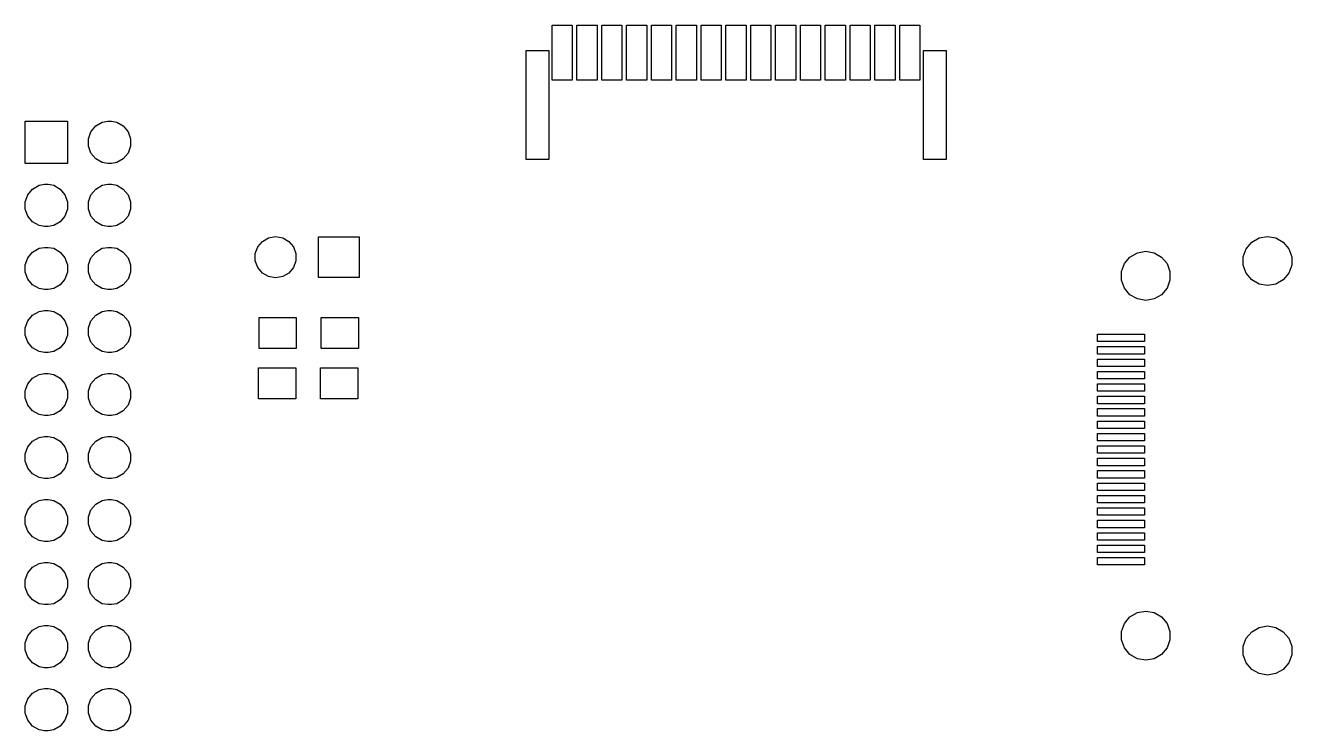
# Model space of a CAD drawing. Extents: x 101.4 to 152.4, y -96.3 to -38.7.
# Drawn here: x 101.4 to 152.4, y -67.1 to -38.7 of the extents above; entities that cross this region are included whole.
import ezdxf

# ---------------------------------------------------------------- set-up
doc = ezdxf.new("R2010")
doc.units = 0
doc.header["$MEASUREMENT"] = 0
doc.layers.add('BLACK', color=7, linetype='CONTINUOUS')

msp = doc.modelspace()

# ---------------------------------------------------------------- linework, layer by layer
at = {"layer": 'BLACK', "linetype": 'CONTINUOUS'}
for p, q in [((122.594, -40.8608), (122.594, -38.651)), ((122.594, -38.651), (123.406, -38.651)), ((123.406, -38.651), (123.406, -40.8608)), ((123.594, -40.8608), (123.594, -38.651)), ((123.594, -38.651), (124.406, -38.651)), ((124.406, -38.651), (124.406, -40.8608)), ((124.594, -40.8608), (124.594, -38.651)), ((124.594, -38.651), (125.406, -38.651)), ((125.406, -38.651), (125.406, -40.8608)), ((125.594, -40.8608), (125.594, -38.651)), ((125.594, -38.651), (126.406, -38.651)), ((126.406, -38.651), (126.406, -40.8608)), ((126.594, -40.8608), (126.594, -38.651)), ((126.594, -38.651), (127.406, -38.651)), ((127.406, -38.651), (127.406, -40.8608)), ((127.594, -40.8608), (127.594, -38.651)), ((127.594, -38.651), (128.406, -38.651)), ((128.406, -38.651), (128.406, -40.8608)), ((128.594, -40.8608), (128.594, -38.651)), ((128.594, -38.651), (129.406, -38.651)), ((129.406, -38.651), (129.406, -40.8608)), ((129.594, -40.8608), (129.594, -38.651)), ((129.594, -38.651), (130.406, -38.651)), ((130.406, -38.651), (130.406, -40.8608)), ((130.594, -40.8608), (130.594, -38.651)), ((130.594, -38.651), (131.406, -38.651)), ((131.406, -38.651), (131.406, -40.8608)), ((131.594, -40.8608), (131.594, -38.651)), ((131.594, -38.651), (132.406, -38.651)), ((132.406, -38.651), (132.406, -40.8608)), ((132.594, -40.8608), (132.594, -38.651)), ((132.594, -38.651), (133.406, -38.651)), ((133.406, -38.651), (133.406, -40.8608)), ((133.594, -40.8608), (133.594, -38.651)), ((133.594, -38.651), (134.406, -38.651)), ((134.406, -38.651), (134.406, -40.8608)), ((134.594, -40.8608), (134.594, -38.651)), ((134.594, -38.651), (135.406, -38.651)), ((135.406, -38.651), (135.406, -40.8608)), ((135.594, -40.8608), (135.594, -38.651)), ((135.594, -38.651), (136.406, -38.651)), ((136.406, -38.651), (136.406, -40.8608)), ((136.594, -40.8608), (136.594, -38.651)), ((136.594, -38.651), (137.406, -38.651)), ((137.406, -38.651), (137.406, -40.8608)), ((121.542, -44.0612), (121.542, -39.667)), ((121.542, -39.667), (122.456, -39.667)), ((122.456, -39.667), (122.456, -44.0612)), ((137.544, -44.0612), (137.544, -39.667)), ((137.544, -39.667), (138.458, -39.667)), ((138.458, -39.667), (138.458, -44.0612)), ((123.406, -40.8608), (122.594, -40.8608)), ((124.406, -40.8608), (123.594, -40.8608)), ((125.406, -40.8608), (124.594, -40.8608)), ((126.406, -40.8608), (125.594, -40.8608)), ((127.406, -40.8608), (126.594, -40.8608)), ((128.406, -40.8608), (127.594, -40.8608)), ((129.406, -40.8608), (128.594, -40.8608)), ((130.406, -40.8608), (129.594, -40.8608)), ((131.406, -40.8608), (130.594, -40.8608)), ((132.406, -40.8608), (131.594, -40.8608)), ((133.406, -40.8608), (132.594, -40.8608)), ((134.406, -40.8608), (133.594, -40.8608)), ((135.406, -40.8608), (134.594, -40.8608)), ((136.406, -40.8608), (135.594, -40.8608)), ((137.406, -40.8608), (136.594, -40.8608)), ((101.38, -44.22), (101.38, -42.52)), ((101.38, -42.52), (103.08, -42.52)), ((103.08, -42.52), (103.08, -44.22)), ((104.023, -42.9384), (104.215, -42.7088)), ((104.215, -42.7088), (104.475, -42.5589)), ((104.475, -42.5589), (104.696, -42.52)), ((104.696, -42.52), (104.844, -42.52)), ((104.844, -42.52), (105.065, -42.5589)), ((105.065, -42.5589), (105.325, -42.7088)), ((105.325, -42.7088), (105.517, -42.9384)), ((103.92, -43.2201), (104.023, -42.9384)), ((103.92, -43.5199), (103.92, -43.2201)), ((105.517, -42.9384), (105.62, -43.2201)), ((105.62, -43.2201), (105.62, -43.5199)), ((104.023, -43.8016), (103.92, -43.5199)), ((104.215, -44.0312), (104.023, -43.8016)), ((105.517, -43.8016), (105.325, -44.0312)), ((105.62, -43.5199), (105.517, -43.8016)), ((103.08, -44.22), (101.38, -44.22)), ((104.475, -44.1811), (104.215, -44.0312)), ((104.696, -44.22), (104.475, -44.1811)), ((104.844, -44.22), (104.696, -44.22)), ((105.065, -44.1811), (104.844, -44.22)), ((105.325, -44.0312), (105.065, -44.1811)), ((122.456, -44.0612), (121.542, -44.0612)), ((138.458, -44.0612), (137.544, -44.0612)), ((101.483, -45.4784), (101.675, -45.2488)), ((101.675, -45.2488), (101.935, -45.0989)), ((101.935, -45.0989), (102.156, -45.06)), ((102.156, -45.06), (102.304, -45.06)), ((102.304, -45.06), (102.525, -45.0989)), ((102.525, -45.0989), (102.785, -45.2488)), ((102.785, -45.2488), (102.977, -45.4784)), ((104.023, -45.4784), (104.215, -45.2488)), ((104.215, -45.2488), (104.475, -45.0989)), ((104.475, -45.0989), (104.696, -45.06)), ((104.696, -45.06), (104.844, -45.06)), ((104.844, -45.06), (105.065, -45.0989)), ((105.065, -45.0989), (105.325, -45.2488)), ((105.325, -45.2488), (105.517, -45.4784)), ((101.38, -45.7601), (101.483, -45.4784)), ((101.38, -46.0599), (101.38, -45.7601)), ((102.977, -45.4784), (103.08, -45.7601)), ((103.08, -45.7601), (103.08, -46.0599)), ((103.92, -45.7601), (104.023, -45.4784)), ((103.92, -46.0599), (103.92, -45.7601)), ((105.517, -45.4784), (105.62, -45.7601)), ((105.62, -45.7601), (105.62, -46.0599)), ((101.483, -46.3416), (101.38, -46.0599)), ((101.675, -46.5712), (101.483, -46.3416)), ((102.977, -46.3416), (102.785, -46.5712)), ((103.08, -46.0599), (102.977, -46.3416)), ((104.023, -46.3416), (103.92, -46.0599)), ((104.215, -46.5712), (104.023, -46.3416)), ((105.517, -46.3416), (105.325, -46.5712)), ((105.62, -46.0599), (105.517, -46.3416)), ((101.935, -46.7211), (101.675, -46.5712)), ((102.156, -46.76), (101.935, -46.7211)), ((102.304, -46.76), (102.156, -46.76)), ((102.525, -46.7211), (102.304, -46.76)), ((102.785, -46.5712), (102.525, -46.7211)), ((104.475, -46.7211), (104.215, -46.5712)), ((104.696, -46.76), (104.475, -46.7211)), ((104.844, -46.76), (104.696, -46.76)), ((105.065, -46.7211), (104.844, -46.76)), ((105.325, -46.5712), (105.065, -46.7211)), ((110.741, -47.5833), (110.926, -47.3625)), ((110.926, -47.3625), (111.176, -47.2183)), ((111.176, -47.2183), (111.46, -47.1683)), ((111.46, -47.1683), (111.744, -47.2183)), ((111.744, -47.2183), (111.994, -47.3625)), ((111.994, -47.3625), (112.179, -47.5833)), ((113.182, -48.8159), (113.182, -47.1809)), ((113.182, -47.1809), (114.817, -47.1809)), ((114.817, -47.1809), (114.817, -48.8159)), ((150.543, -47.655), (150.764, -47.3916)), ((150.764, -47.3916), (151.061, -47.2197)), ((151.061, -47.2197), (151.4, -47.16)), ((151.4, -47.16), (151.739, -47.2197)), ((151.739, -47.2197), (152.036, -47.3916)), ((152.036, -47.3916), (152.257, -47.655)), ((101.483, -48.0184), (101.675, -47.7888)), ((101.675, -47.7888), (101.935, -47.6389)), ((101.935, -47.6389), (102.156, -47.6)), ((102.156, -47.6), (102.304, -47.6)), ((102.304, -47.6), (102.525, -47.6389)), ((102.525, -47.6389), (102.785, -47.7888)), ((102.785, -47.7888), (102.977, -48.0184)), ((104.023, -48.0184), (104.215, -47.7888)), ((104.215, -47.7888), (104.475, -47.6389)), ((104.475, -47.6389), (104.696, -47.6)), ((104.696, -47.6), (104.844, -47.6)), ((104.844, -47.6), (105.065, -47.6389)), ((105.065, -47.6389), (105.325, -47.7888)), ((105.325, -47.7888), (105.517, -48.0184)), ((110.642, -47.8542), (110.741, -47.5833)), ((110.642, -48.1425), (110.642, -47.8542)), ((112.179, -47.5833), (112.277, -47.8542)), ((112.277, -47.8542), (112.277, -48.1425)), ((145.864, -47.9916), (146.161, -47.8197)), ((146.161, -47.8197), (146.5, -47.76)), ((146.5, -47.76), (146.839, -47.8197)), ((146.839, -47.8197), (147.136, -47.9916)), ((150.425, -47.9781), (150.543, -47.655)), ((152.257, -47.655), (152.375, -47.9781)), ((101.38, -48.3001), (101.483, -48.0184)), ((101.38, -48.5999), (101.38, -48.3001)), ((102.977, -48.0184), (103.08, -48.3001)), ((103.08, -48.3001), (103.08, -48.5999)), ((103.92, -48.3001), (104.023, -48.0184)), ((103.92, -48.5999), (103.92, -48.3001)), ((105.517, -48.0184), (105.62, -48.3001)), ((105.62, -48.3001), (105.62, -48.5999)), ((110.741, -48.4134), (110.642, -48.1425)), ((110.926, -48.6343), (110.741, -48.4134)), ((112.179, -48.4134), (111.994, -48.6343)), ((112.277, -48.1425), (112.179, -48.4134)), ((145.525, -48.5781), (145.643, -48.255)), ((145.643, -48.255), (145.864, -47.9916)), ((147.136, -47.9916), (147.357, -48.255)), ((147.357, -48.255), (147.475, -48.5781)), ((150.425, -48.3219), (150.425, -47.9781)), ((150.543, -48.645), (150.425, -48.3219)), ((152.375, -48.3219), (152.257, -48.645)), ((152.375, -47.9781), (152.375, -48.3219)), ((101.483, -48.8816), (101.38, -48.5999)), ((101.675, -49.1112), (101.483, -48.8816)), ((102.977, -48.8816), (102.785, -49.1112)), ((103.08, -48.5999), (102.977, -48.8816)), ((104.023, -48.8816), (103.92, -48.5999)), ((104.215, -49.1112), (104.023, -48.8816)), ((105.517, -48.8816), (105.325, -49.1112)), ((105.62, -48.5999), (105.517, -48.8816)), ((111.176, -48.7784), (110.926, -48.6343)), ((111.46, -48.8285), (111.176, -48.7784)), ((111.744, -48.7784), (111.46, -48.8285)), ((111.994, -48.6343), (111.744, -48.7784)), ((114.817, -48.8159), (113.182, -48.8159)), ((145.525, -48.9219), (145.525, -48.5781)), ((145.643, -49.245), (145.525, -48.9219)), ((147.475, -48.9219), (147.357, -49.245)), ((147.475, -48.5781), (147.475, -48.9219)), ((150.764, -48.9084), (150.543, -48.645)), ((151.061, -49.0803), (150.764, -48.9084)), ((152.036, -48.9084), (151.739, -49.0803)), ((152.257, -48.645), (152.036, -48.9084)), ((101.935, -49.2611), (101.675, -49.1112)), ((102.156, -49.3), (101.935, -49.2611)), ((102.304, -49.3), (102.156, -49.3)), ((102.525, -49.2611), (102.304, -49.3)), ((102.785, -49.1112), (102.525, -49.2611)), ((104.475, -49.2611), (104.215, -49.1112)), ((104.696, -49.3), (104.475, -49.2611)), ((104.844, -49.3), (104.696, -49.3)), ((105.065, -49.2611), (104.844, -49.3)), ((105.325, -49.1112), (105.065, -49.2611)), ((145.864, -49.5084), (145.643, -49.245)), ((147.357, -49.245), (147.136, -49.5084)), ((151.4, -49.14), (151.061, -49.0803)), ((151.739, -49.0803), (151.4, -49.14)), ((146.161, -49.6803), (145.864, -49.5084)), ((146.5, -49.74), (146.161, -49.6803)), ((146.839, -49.6803), (146.5, -49.74)), ((147.136, -49.5084), (146.839, -49.6803)), ((101.483, -50.5584), (101.675, -50.3288)), ((101.675, -50.3288), (101.935, -50.1789)), ((101.935, -50.1789), (102.156, -50.14)), ((102.156, -50.14), (102.304, -50.14)), ((102.304, -50.14), (102.525, -50.1789)), ((102.525, -50.1789), (102.785, -50.3288)), ((102.785, -50.3288), (102.977, -50.5584)), ((104.023, -50.5584), (104.215, -50.3288)), ((104.215, -50.3288), (104.475, -50.1789)), ((104.475, -50.1789), (104.696, -50.14)), ((104.696, -50.14), (104.844, -50.14)), ((104.844, -50.14), (105.065, -50.1789)), ((105.065, -50.1789), (105.325, -50.3288)), ((105.325, -50.3288), (105.517, -50.5584)), ((110.793, -51.6714), (110.793, -50.4214)), ((110.793, -50.4214), (112.293, -50.4214)), ((112.293, -50.4214), (112.293, -51.6714)), ((113.293, -51.6714), (113.293, -50.4214)), ((113.293, -50.4214), (114.793, -50.4214)), ((114.793, -50.4214), (114.793, -51.6714)), ((101.38, -50.8401), (101.483, -50.5584)), ((101.38, -51.1399), (101.38, -50.8401)), ((102.977, -50.5584), (103.08, -50.8401)), ((103.08, -50.8401), (103.08, -51.1399)), ((103.92, -50.8401), (104.023, -50.5584)), ((103.92, -51.1399), (103.92, -50.8401)), ((105.517, -50.5584), (105.62, -50.8401)), ((105.62, -50.8401), (105.62, -51.1399)), ((101.483, -51.4216), (101.38, -51.1399)), ((101.675, -51.6512), (101.483, -51.4216)), ((102.977, -51.4216), (102.785, -51.6512)), ((103.08, -51.1399), (102.977, -51.4216)), ((104.023, -51.4216), (103.92, -51.1399)), ((104.215, -51.6512), (104.023, -51.4216)), ((105.517, -51.4216), (105.325, -51.6512)), ((105.62, -51.1399), (105.517, -51.4216)), ((144.55, -51.4), (144.55, -51.1)), ((144.55, -51.1), (146.45, -51.1)), ((146.45, -51.4), (144.55, -51.4)), ((146.45, -51.1), (146.45, -51.4)), ((101.935, -51.8011), (101.675, -51.6512)), ((102.156, -51.84), (101.935, -51.8011)), ((102.304, -51.84), (102.156, -51.84)), ((102.525, -51.8011), (102.304, -51.84)), ((102.785, -51.6512), (102.525, -51.8011)), ((104.475, -51.8011), (104.215, -51.6512)), ((104.696, -51.84), (104.475, -51.8011)), ((104.844, -51.84), (104.696, -51.84)), ((105.065, -51.8011), (104.844, -51.84)), ((105.325, -51.6512), (105.065, -51.8011)), ((112.293, -51.6714), (110.793, -51.6714)), ((114.793, -51.6714), (113.293, -51.6714)), ((144.55, -51.9), (144.55, -51.6)), ((144.55, -51.6), (146.45, -51.6)), ((146.45, -51.9), (144.55, -51.9)), ((146.45, -51.6), (146.45, -51.9)), ((110.773, -53.7034), (110.773, -52.4534)), ((110.773, -52.4534), (112.273, -52.4534)), ((112.273, -52.4534), (112.273, -53.7034)), ((113.273, -53.7034), (113.273, -52.4534)), ((113.273, -52.4534), (114.773, -52.4534)), ((114.773, -52.4534), (114.773, -53.7034)), ((144.55, -52.4), (144.55, -52.1)), ((144.55, -52.1), (146.45, -52.1)), ((146.45, -52.4), (144.55, -52.4)), ((146.45, -52.1), (146.45, -52.4)), ((101.483, -53.0984), (101.675, -52.8688)), ((101.675, -52.8688), (101.935, -52.7189)), ((101.935, -52.7189), (102.156, -52.68)), ((102.156, -52.68), (102.304, -52.68)), ((102.304, -52.68), (102.525, -52.7189)), ((102.525, -52.7189), (102.785, -52.8688)), ((102.785, -52.8688), (102.977, -53.0984)), ((104.023, -53.0984), (104.215, -52.8688)), ((104.215, -52.8688), (104.475, -52.7189)), ((104.475, -52.7189), (104.696, -52.68)), ((104.696, -52.68), (104.844, -52.68)), ((104.844, -52.68), (105.065, -52.7189)), ((105.065, -52.7189), (105.325, -52.8688)), ((105.325, -52.8688), (105.517, -53.0984)), ((144.55, -52.9), (144.55, -52.6)), ((144.55, -52.6), (146.45, -52.6)), ((146.45, -52.9), (144.55, -52.9)), ((146.45, -52.6), (146.45, -52.9)), ((101.38, -53.3801), (101.483, -53.0984)), ((101.38, -53.6799), (101.38, -53.3801)), ((102.977, -53.0984), (103.08, -53.3801)), ((103.08, -53.3801), (103.08, -53.6799)), ((103.92, -53.3801), (104.023, -53.0984)), ((103.92, -53.6799), (103.92, -53.3801)), ((105.517, -53.0984), (105.62, -53.3801)), ((105.62, -53.3801), (105.62, -53.6799)), ((144.55, -53.4), (144.55, -53.1)), ((144.55, -53.1), (146.45, -53.1)), ((146.45, -53.4), (144.55, -53.4)), ((146.45, -53.1), (146.45, -53.4)), ((101.483, -53.9616), (101.38, -53.6799)), ((101.675, -54.1912), (101.483, -53.9616)), ((102.977, -53.9616), (102.785, -54.1912)), ((103.08, -53.6799), (102.977, -53.9616)), ((104.023, -53.9616), (103.92, -53.6799)), ((104.215, -54.1912), (104.023, -53.9616)), ((105.517, -53.9616), (105.325, -54.1912)), ((105.62, -53.6799), (105.517, -53.9616)), ((112.273, -53.7034), (110.773, -53.7034)), ((114.773, -53.7034), (113.273, -53.7034)), ((144.55, -53.9), (144.55, -53.6)), ((144.55, -53.6), (146.45, -53.6)), ((146.45, -53.9), (144.55, -53.9)), ((146.45, -53.6), (146.45, -53.9)), ((101.935, -54.3411), (101.675, -54.1912)), ((102.156, -54.38), (101.935, -54.3411)), ((102.304, -54.38), (102.156, -54.38)), ((102.525, -54.3411), (102.304, -54.38)), ((102.785, -54.1912), (102.525, -54.3411)), ((104.475, -54.3411), (104.215, -54.1912)), ((104.696, -54.38), (104.475, -54.3411)), ((104.844, -54.38), (104.696, -54.38)), ((105.065, -54.3411), (104.844, -54.38)), ((105.325, -54.1912), (105.065, -54.3411)), ((144.55, -54.4), (144.55, -54.1)), ((144.55, -54.1), (146.45, -54.1)), ((146.45, -54.4), (144.55, -54.4)), ((146.45, -54.1), (146.45, -54.4)), ((144.55, -54.9), (144.55, -54.6)), ((144.55, -54.6), (146.45, -54.6)), ((146.45, -54.9), (144.55, -54.9)), ((146.45, -54.6), (146.45, -54.9)), ((101.483, -55.6384), (101.675, -55.4088)), ((101.675, -55.4088), (101.935, -55.2589)), ((101.935, -55.2589), (102.156, -55.22)), ((102.156, -55.22), (102.304, -55.22)), ((102.304, -55.22), (102.525, -55.2589)), ((102.525, -55.2589), (102.785, -55.4088)), ((102.785, -55.4088), (102.977, -55.6384)), ((104.023, -55.6384), (104.215, -55.4088)), ((104.215, -55.4088), (104.475, -55.2589)), ((104.475, -55.2589), (104.696, -55.22)), ((104.696, -55.22), (104.844, -55.22)), ((104.844, -55.22), (105.065, -55.2589)), ((105.065, -55.2589), (105.325, -55.4088)), ((105.325, -55.4088), (105.517, -55.6384)), ((144.55, -55.4), (144.55, -55.1)), ((144.55, -55.1), (146.45, -55.1)), ((146.45, -55.4), (144.55, -55.4)), ((146.45, -55.1), (146.45, -55.4)), ((101.38, -55.9201), (101.483, -55.6384)), ((101.38, -56.2199), (101.38, -55.9201)), ((102.977, -55.6384), (103.08, -55.9201)), ((103.08, -55.9201), (103.08, -56.2199)), ((103.92, -55.9201), (104.023, -55.6384)), ((103.92, -56.2199), (103.92, -55.9201)), ((105.517, -55.6384), (105.62, -55.9201)), ((105.62, -55.9201), (105.62, -56.2199)), ((144.55, -55.9), (144.55, -55.6)), ((144.55, -55.6), (146.45, -55.6)), ((146.45, -55.9), (144.55, -55.9)), ((146.45, -55.6), (146.45, -55.9)), ((101.483, -56.5016), (101.38, -56.2199)), ((101.675, -56.7312), (101.483, -56.5016)), ((102.977, -56.5016), (102.785, -56.7312)), ((103.08, -56.2199), (102.977, -56.5016)), ((104.023, -56.5016), (103.92, -56.2199)), ((104.215, -56.7312), (104.023, -56.5016)), ((105.517, -56.5016), (105.325, -56.7312)), ((105.62, -56.2199), (105.517, -56.5016)), ((144.55, -56.4), (144.55, -56.1)), ((144.55, -56.1), (146.45, -56.1)), ((146.45, -56.4), (144.55, -56.4)), ((144.55, -56.9), (144.55, -56.6)), ((144.55, -56.6), (146.45, -56.6)), ((146.45, -56.1), (146.45, -56.4)), ((146.45, -56.6), (146.45, -56.9)), ((101.935, -56.8811), (101.675, -56.7312)), ((102.156, -56.92), (101.935, -56.8811)), ((102.304, -56.92), (102.156, -56.92)), ((102.525, -56.8811), (102.304, -56.92)), ((102.785, -56.7312), (102.525, -56.8811)), ((104.475, -56.8811), (104.215, -56.7312)), ((104.696, -56.92), (104.475, -56.8811)), ((104.844, -56.92), (104.696, -56.92)), ((105.065, -56.8811), (104.844, -56.92)), ((105.325, -56.7312), (105.065, -56.8811)), ((146.45, -56.9), (144.55, -56.9)), ((144.55, -57.4), (144.55, -57.1)), ((144.55, -57.1), (146.45, -57.1)), ((146.45, -57.1), (146.45, -57.4)), ((146.45, -57.4), (144.55, -57.4)), ((144.55, -57.9), (144.55, -57.6)), ((144.55, -57.6), (146.45, -57.6)), ((146.45, -57.6), (146.45, -57.9)), ((101.483, -58.1784), (101.675, -57.9488)), ((101.675, -57.9488), (101.935, -57.7989)), ((101.935, -57.7989), (102.156, -57.76)), ((102.156, -57.76), (102.304, -57.76)), ((102.304, -57.76), (102.525, -57.7989)), ((102.525, -57.7989), (102.785, -57.9488)), ((102.785, -57.9488), (102.977, -58.1784)), ((104.023, -58.1784), (104.215, -57.9488)), ((104.215, -57.9488), (104.475, -57.7989)), ((104.475, -57.7989), (104.696, -57.76)), ((104.696, -57.76), (104.844, -57.76)), ((104.844, -57.76), (105.065, -57.7989)), ((105.065, -57.7989), (105.325, -57.9488)), ((105.325, -57.9488), (105.517, -58.1784)), ((146.45, -57.9), (144.55, -57.9)), ((144.55, -58.4), (144.55, -58.1)), ((144.55, -58.1), (146.45, -58.1)), ((146.45, -58.1), (146.45, -58.4)), ((101.38, -58.4601), (101.483, -58.1784)), ((101.38, -58.7599), (101.38, -58.4601)), ((102.977, -58.1784), (103.08, -58.4601)), ((103.08, -58.4601), (103.08, -58.7599)), ((103.92, -58.4601), (104.023, -58.1784)), ((103.92, -58.7599), (103.92, -58.4601)), ((105.517, -58.1784), (105.62, -58.4601)), ((105.62, -58.4601), (105.62, -58.7599)), ((146.45, -58.4), (144.55, -58.4)), ((144.55, -58.9), (144.55, -58.6)), ((144.55, -58.6), (146.45, -58.6)), ((146.45, -58.6), (146.45, -58.9)), ((101.483, -59.0416), (101.38, -58.7599)), ((101.675, -59.2712), (101.483, -59.0416)), ((102.977, -59.0416), (102.785, -59.2712)), ((103.08, -58.7599), (102.977, -59.0416)), ((104.023, -59.0416), (103.92, -58.7599)), ((104.215, -59.2712), (104.023, -59.0416)), ((105.517, -59.0416), (105.325, -59.2712)), ((105.62, -58.7599), (105.517, -59.0416)), ((146.45, -58.9), (144.55, -58.9)), ((144.55, -59.4), (144.55, -59.1)), ((144.55, -59.1), (146.45, -59.1)), ((146.45, -59.1), (146.45, -59.4)), ((101.935, -59.4211), (101.675, -59.2712)), ((102.156, -59.46), (101.935, -59.4211)), ((102.304, -59.46), (102.156, -59.46)), ((102.525, -59.4211), (102.304, -59.46)), ((102.785, -59.2712), (102.525, -59.4211)), ((104.475, -59.4211), (104.215, -59.2712)), ((104.696, -59.46), (104.475, -59.4211)), ((104.844, -59.46), (104.696, -59.46)), ((105.065, -59.4211), (104.844, -59.46)), ((105.325, -59.2712), (105.065, -59.4211)), ((146.45, -59.4), (144.55, -59.4)), ((144.55, -59.9), (144.55, -59.6)), ((144.55, -59.6), (146.45, -59.6)), ((146.45, -59.6), (146.45, -59.9)), ((146.45, -59.9), (144.55, -59.9)), ((144.55, -60.4), (144.55, -60.1)), ((144.55, -60.1), (146.45, -60.1)), ((146.45, -60.1), (146.45, -60.4)), ((101.483, -60.7184), (101.675, -60.4888)), ((101.675, -60.4888), (101.935, -60.3389)), ((101.935, -60.3389), (102.156, -60.3)), ((102.156, -60.3), (102.304, -60.3)), ((102.304, -60.3), (102.525, -60.3389)), ((102.525, -60.3389), (102.785, -60.4888)), ((102.785, -60.4888), (102.977, -60.7184)), ((104.023, -60.7184), (104.215, -60.4888)), ((104.215, -60.4888), (104.475, -60.3389)), ((104.475, -60.3389), (104.696, -60.3)), ((104.696, -60.3), (104.844, -60.3)), ((104.844, -60.3), (105.065, -60.3389)), ((105.065, -60.3389), (105.325, -60.4888)), ((105.325, -60.4888), (105.517, -60.7184)), ((146.45, -60.4), (144.55, -60.4)), ((101.38, -61.0001), (101.483, -60.7184)), ((101.38, -61.2999), (101.38, -61.0001)), ((102.977, -60.7184), (103.08, -61.0001)), ((103.08, -61.0001), (103.08, -61.2999)), ((103.92, -61.0001), (104.023, -60.7184)), ((103.92, -61.2999), (103.92, -61.0001)), ((105.517, -60.7184), (105.62, -61.0001)), ((105.62, -61.0001), (105.62, -61.2999)), ((101.483, -61.5816), (101.38, -61.2999)), ((101.675, -61.8112), (101.483, -61.5816)), ((102.977, -61.5816), (102.785, -61.8112)), ((103.08, -61.2999), (102.977, -61.5816)), ((104.023, -61.5816), (103.92, -61.2999)), ((104.215, -61.8112), (104.023, -61.5816)), ((105.517, -61.5816), (105.325, -61.8112)), ((105.62, -61.2999), (105.517, -61.5816)), ((101.935, -61.9611), (101.675, -61.8112)), ((102.156, -62), (101.935, -61.9611)), ((102.304, -62), (102.156, -62)), ((102.525, -61.9611), (102.304, -62)), ((102.785, -61.8112), (102.525, -61.9611)), ((104.475, -61.9611), (104.215, -61.8112)), ((104.696, -62), (104.475, -61.9611)), ((104.844, -62), (104.696, -62)), ((105.065, -61.9611), (104.844, -62)), ((105.325, -61.8112), (105.065, -61.9611)), ((145.643, -62.755), (145.864, -62.4916)), ((145.864, -62.4916), (146.161, -62.3197)), ((146.161, -62.3197), (146.5, -62.26)), ((146.5, -62.26), (146.839, -62.3197)), ((146.839, -62.3197), (147.136, -62.4916)), ((147.136, -62.4916), (147.357, -62.755)), ((101.483, -63.2584), (101.675, -63.0288)), ((101.675, -63.0288), (101.935, -62.8789)), ((101.935, -62.8789), (102.156, -62.84)), ((102.156, -62.84), (102.304, -62.84)), ((102.304, -62.84), (102.525, -62.8789)), ((102.525, -62.8789), (102.785, -63.0288)), ((102.785, -63.0288), (102.977, -63.2584)), ((104.023, -63.2584), (104.215, -63.0288)), ((104.215, -63.0288), (104.475, -62.8789)), ((104.475, -62.8789), (104.696, -62.84)), ((104.696, -62.84), (104.844, -62.84)), ((104.844, -62.84), (105.065, -62.8789)), ((105.065, -62.8789), (105.325, -63.0288)), ((105.325, -63.0288), (105.517, -63.2584)), ((145.525, -63.0781), (145.643, -62.755)), ((145.525, -63.4219), (145.525, -63.0781)), ((147.357, -62.755), (147.475, -63.0781)), ((147.475, -63.0781), (147.475, -63.4219)), ((150.543, -63.355), (150.764, -63.0916)), ((150.764, -63.0916), (151.061, -62.9197)), ((151.061, -62.9197), (151.4, -62.86)), ((151.4, -62.86), (151.739, -62.9197)), ((151.739, -62.9197), (152.036, -63.0916)), ((152.036, -63.0916), (152.257, -63.355)), ((101.38, -63.5401), (101.483, -63.2584)), ((101.38, -63.8399), (101.38, -63.5401)), ((102.977, -63.2584), (103.08, -63.5401)), ((103.08, -63.5401), (103.08, -63.8399)), ((103.92, -63.5401), (104.023, -63.2584)), ((103.92, -63.8399), (103.92, -63.5401)), ((105.517, -63.2584), (105.62, -63.5401)), ((105.62, -63.5401), (105.62, -63.8399)), ((145.643, -63.745), (145.525, -63.4219)), ((147.475, -63.4219), (147.357, -63.745)), ((150.425, -63.6781), (150.543, -63.355)), ((150.425, -64.0219), (150.425, -63.6781)), ((152.257, -63.355), (152.375, -63.6781)), ((152.375, -63.6781), (152.375, -64.0219)), ((101.483, -64.1216), (101.38, -63.8399)), ((101.675, -64.3512), (101.483, -64.1216)), ((102.977, -64.1216), (102.785, -64.3512)), ((103.08, -63.8399), (102.977, -64.1216)), ((104.023, -64.1216), (103.92, -63.8399)), ((104.215, -64.3512), (104.023, -64.1216)), ((105.517, -64.1216), (105.325, -64.3512)), ((105.62, -63.8399), (105.517, -64.1216)), ((145.864, -64.0084), (145.643, -63.745)), ((146.161, -64.1803), (145.864, -64.0084)), ((146.5, -64.24), (146.161, -64.1803)), ((146.839, -64.1803), (146.5, -64.24)), ((147.136, -64.0084), (146.839, -64.1803)), ((147.357, -63.745), (147.136, -64.0084)), ((150.543, -64.345), (150.425, -64.0219)), ((152.375, -64.0219), (152.257, -64.345)), ((101.935, -64.5011), (101.675, -64.3512)), ((102.156, -64.54), (101.935, -64.5011)), ((102.304, -64.54), (102.156, -64.54)), ((102.525, -64.5011), (102.304, -64.54)), ((102.785, -64.3512), (102.525, -64.5011)), ((104.475, -64.5011), (104.215, -64.3512)), ((104.696, -64.54), (104.475, -64.5011)), ((104.844, -64.54), (104.696, -64.54)), ((105.065, -64.5011), (104.844, -64.54)), ((105.325, -64.3512), (105.065, -64.5011)), ((150.764, -64.6084), (150.543, -64.345)), ((151.061, -64.7803), (150.764, -64.6084)), ((152.036, -64.6084), (151.739, -64.7803)), ((152.257, -64.345), (152.036, -64.6084)), ((151.4, -64.84), (151.061, -64.7803)), ((151.739, -64.7803), (151.4, -64.84)), ((101.483, -65.7984), (101.675, -65.5688)), ((101.675, -65.5688), (101.935, -65.4189)), ((101.935, -65.4189), (102.156, -65.38)), ((102.156, -65.38), (102.304, -65.38)), ((102.304, -65.38), (102.525, -65.4189)), ((102.525, -65.4189), (102.785, -65.5688)), ((102.785, -65.5688), (102.977, -65.7984)), ((104.023, -65.7984), (104.215, -65.5688)), ((104.215, -65.5688), (104.475, -65.4189)), ((104.475, -65.4189), (104.696, -65.38)), ((104.696, -65.38), (104.844, -65.38)), ((104.844, -65.38), (105.065, -65.4189)), ((105.065, -65.4189), (105.325, -65.5688)), ((105.325, -65.5688), (105.517, -65.7984)), ((101.38, -66.0801), (101.483, -65.7984)), ((101.38, -66.3799), (101.38, -66.0801)), ((102.977, -65.7984), (103.08, -66.0801)), ((103.08, -66.0801), (103.08, -66.3799)), ((103.92, -66.0801), (104.023, -65.7984)), ((103.92, -66.3799), (103.92, -66.0801)), ((105.517, -65.7984), (105.62, -66.0801)), ((105.62, -66.0801), (105.62, -66.3799)), ((101.483, -66.6616), (101.38, -66.3799)), ((101.675, -66.8912), (101.483, -66.6616)), ((102.977, -66.6616), (102.785, -66.8912)), ((103.08, -66.3799), (102.977, -66.6616)), ((104.023, -66.6616), (103.92, -66.3799)), ((104.215, -66.8912), (104.023, -66.6616)), ((105.517, -66.6616), (105.325, -66.8912)), ((105.62, -66.3799), (105.517, -66.6616)), ((101.935, -67.0411), (101.675, -66.8912)), ((102.156, -67.08), (101.935, -67.0411)), ((102.304, -67.08), (102.156, -67.08)), ((102.525, -67.0411), (102.304, -67.08)), ((102.785, -66.8912), (102.525, -67.0411)), ((104.475, -67.0411), (104.215, -66.8912)), ((104.696, -67.08), (104.475, -67.0411)), ((104.844, -67.08), (104.696, -67.08)), ((105.065, -67.0411), (104.844, -67.08)), ((105.325, -66.8912), (105.065, -67.0411))]:
    msp.add_line(p, q, dxfattribs=at)

doc.saveas('drawing.dxf')
